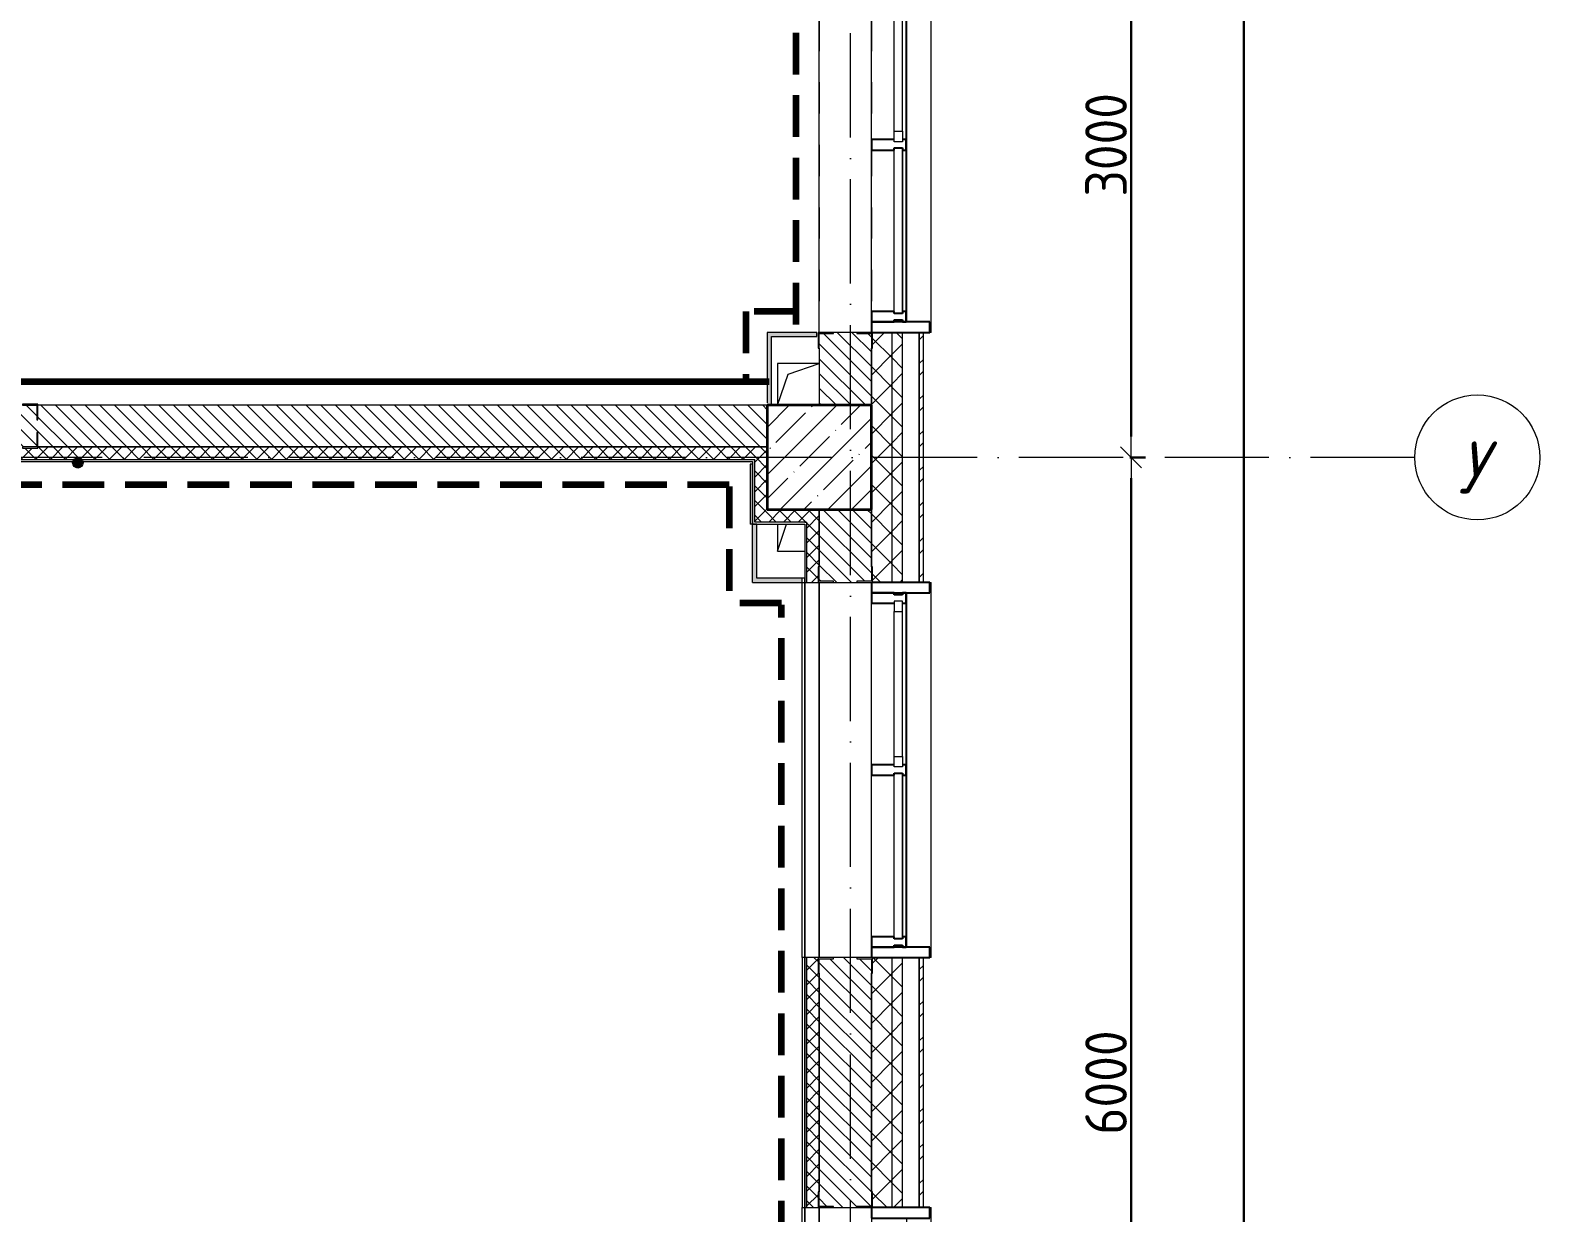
# Model space of a CAD drawing. Header units: millimetres. Extents: x -17017 to 628417, y -109036 to 199237.
# Drawn here: x 89492 to 96738, y -73690 to -68015 of the extents above; entities that cross this region are included whole.
import ezdxf

# ---------------------------------------------------------------- set-up
doc = ezdxf.new("R2010")
doc.units = ezdxf.units.MM
for name, pattern in [('01 Штриховая _2 мм_', [300, 200, -100]), ('50_200_ШТРИХ_1Т_ш5_п1_п1_', [700, 500, -100, 0, -100]), ('Штрих короткий', [300, 150, -150]), ('Штриховая _2 мм - 1 мм_', [300, 200, -100])]:
    doc.linetypes.add(name, pattern=pattern)
for name, color, linetype, lineweight in [('0-1', 7, 'Continuous', 5), ('0-2', 7, 'Continuous', 9), ('Импосты витража', 7, 'Continuous', 9), ('Импосты витража-1', 7, 'Continuous', 25), ('Каркас_Импост', 7, 'Continuous', 13), ('Каркас_Импост-1', 7, 'Continuous', 9), ('Марки стен', 7, 'Continuous', 9), ('Несущие колонны', 7, 'Continuous', 9), ('Несущие колонны-1', 7, 'Continuous', 35), ('Обобщенные модели', 7, 'Continuous', 9), ('Общие ребра', 7, 'Continuous', 9), ('Окна', 7, 'Continuous', 9), ('Оси', 7, 'Continuous', 9), ('Оси-1', 7, 'Continuous', 20), ('Оси-2', 7, '50_200_ШТРИХ_1Т_ш5_п1_п1_', 9), ('Остекление-1', 7, 'Continuous', 9), ('Перемычка-1', 7, 'Штрих короткий', 9), ('Размеры', 7, 'Continuous', 15), ('Стены', 7, 'Continuous', 9), ('Стены-1', 7, 'Continuous', 13), ('стяжа', 7, 'Continuous', 30), ('Штриховка разреза-1', 7, 'Continuous', 9)]:
    doc.layers.add(name, color=color, linetype=linetype, lineweight=lineweight)
for name, color, linetype, lineweight, true_color in [('СТ-1_1', 7, 'Штриховая _2 мм - 1 мм_', 90, 0x888888), ('СТ-1_13', 7, '01 Штриховая _2 мм_', 90, 0xd5d3c7), ('Штриховка разреза-2', 7, 'Continuous', 9, 0x787878), ('Штриховка разреза-3', 7, 'Continuous', 9, 0x0080ff)]:
    doc.layers.add(name, color=color, linetype=linetype, lineweight=lineweight, true_color=true_color)
doc.layers.get('0-2').off()
doc.styles.add('ISOCPEUR_I_1', font='isocpeui.ttf', dxfattribs={"width": 0.85, "height": 2.5})
doc.styles.add('СПДС', font='isocpeur.ttf', dxfattribs={"width": 0.9})
doc.dimstyles.new('Размера А3', dxfattribs={"dimtxt": 200, "dimasz": 100, "dimexe": 70, "dimexo": 100, "dimgap": 20, "dimtad": 1, "dimdec": 0, "dimrnd": 10, "dimzin": 0, "dimdsep": 46, "dimtxsty": 'СПДС', "dimblk": 'ARROWHEAD_6', "dimcen": 1, "dimclrd": 256, "dimclre": 256, "dimclrt": 256, "dimazin": 0, "dimtfac": 1, "dimtdec": 0, "dimtmove": 2, "dimatfit": 3, "dimfxl": 1, "dimtolj": 1, "dimtzin": 0, "dimarcsym": 0})
pattern_1 = [(135, (0, 0), (-35.35534, -35.35534), [])]
pattern_2 = [(45, (0, 0), (-35.35534, 35.35534), []), (135, (0, 0), (-35.35534, -35.35534), [])]
pattern_3 = [(45, (0, 0), (-70.71068, 70.71068), []), (135, (0, 0), (-70.71068, -70.71068), [])]

# ---------------------------------------------------------------- blocks, each defined once
blk = doc.blocks.new('Ось сетки - Круг_Ø6_00__ISO-2_5_0_9K_-16731441-АИ2_02_План отделки стен 2-го этажа _Часть 2_')
at = {"layer": 'Оси-1'}
blk.add_circle((0, 0), 3, dxfattribs=at)
blk = doc.blocks.new('ARROWHEAD_6')
at = {"color": 0, "linetype": 'Continuous'}
for p, q in [((0, 0), (-1, 0)), ((-0.5, -0.5), (0.5, 0.5))]:
    blk.add_line(p, q, dxfattribs=at)
blk = doc.blocks.new('*D750')
at = {"layer": 'Defpoints', "color": 0, "transparency": 16777216}
for p in [(94670.3, -70065.3), (94776.3, -70065.3), (94670.3, -76065.3)]:
    blk.add_point(p, dxfattribs=at)
at = {"layer": 'Размеры', "lineweight": -2, "transparency": 16777216}
for p, q in [((94770.3, -70065.3), (94846.3, -70065.3)), ((94776.3, -75965.3), (94776.3, -70165.3)), ((94770.3, -76065.3), (94846.3, -76065.3))]:
    blk.add_line(p, q, dxfattribs=at)
at = {"layer": 'Размеры', "lineweight": -2, "transparency": 16777216, "xscale": 100, "yscale": 100, "zscale": 100}
for p, rotation in [((94776.3, -70065.3), 90), ((94776.3, -76065.3), 270)]:
    blk.add_blockref('ARROWHEAD_6', p, dxfattribs=dict(at, rotation=rotation))
at = {"layer": 'Размеры', "transparency": 16777216, "insert": (94656.3, -73065.3), "char_height": 200, "width": 2.488, "attachment_point": 5, "rotation": 90, "style": 'СПДС'}
blk.add_mtext('\\A1;6000', dxfattribs=at)
blk = doc.blocks.new('*D751')
at = {"layer": 'Defpoints', "color": 0, "transparency": 16777216}
for p in [(94670.3, -67065.3), (94776.3, -67065.3), (94670.3, -70065.3)]:
    blk.add_point(p, dxfattribs=at)
at = {"layer": 'Размеры', "lineweight": -2, "transparency": 16777216}
for p, q in [((94770.3, -67065.3), (94846.3, -67065.3)), ((94776.3, -69965.3), (94776.3, -67165.3)), ((94770.3, -70065.3), (94846.3, -70065.3))]:
    blk.add_line(p, q, dxfattribs=at)
at = {"layer": 'Размеры', "lineweight": -2, "transparency": 16777216, "xscale": 100, "yscale": 100, "zscale": 100}
for p, rotation in [((94776.3, -67065.3), 90), ((94776.3, -70065.3), 270)]:
    blk.add_blockref('ARROWHEAD_6', p, dxfattribs=dict(at, rotation=rotation))
at = {"layer": 'Размеры', "transparency": 16777216, "insert": (94656.3, -68565.3), "char_height": 200, "width": 2.488, "attachment_point": 5, "rotation": 90, "style": 'СПДС'}
blk.add_mtext('\\A1;3000', dxfattribs=at)
blk = doc.blocks.new('*D757')
at = {"layer": 'Defpoints', "color": 0, "transparency": 16777216}
for p in [(94868.3, -57165.3), (95317.4, -57165.3), (95211.3, -106215.3)]:
    blk.add_point(p, dxfattribs=at)
at = {"layer": 'Размеры', "lineweight": -2, "transparency": 16777216}
for p, q in [((94968.3, -57165.3), (95387.4, -57165.3)), ((95317.4, -106115.3), (95317.4, -57265.3)), ((95311.3, -106215.3), (95387.4, -106215.3))]:
    blk.add_line(p, q, dxfattribs=at)
at = {"layer": 'Размеры', "lineweight": -2, "transparency": 16777216, "xscale": 100, "yscale": 100, "zscale": 100}
for p, rotation in [((95317.4, -57165.3), 90), ((95317.4, -106215.3), 270)]:
    blk.add_blockref('ARROWHEAD_6', p, dxfattribs=dict(at, rotation=rotation))
at = {"layer": 'Размеры', "transparency": 16777216, "insert": (95197.4, -81690.3), "char_height": 200, "width": 3.186, "attachment_point": 5, "rotation": 90, "style": 'СПДС'}
blk.add_mtext('\\A1;49050', dxfattribs=at)
blk = doc.blocks.new('BSC_Колонна _Прямоугольная - 500х500-V27-АИ2_02_План отделки стен 2-го этажа _Часть 2_')
at = {"layer": 'Несущие колонны'}
h = blk.add_hatch(dxfattribs=at)
h.set_pattern_fill('FP_35', color=256, style=0, pattern_type=2)
h.set_pattern_definition([(45, (-103350, -36150), (-114.04925, 114.04925), []), (45, (-103235.95, -36150), (-114.04925, 114.04925), [201.613, -40.323, 3.353, -36.97])])
h.paths.add_polyline_path([(-250, -250), (250, -250), (250, 250), (-250, 250)], flags=0)
at = {"layer": 'Несущие колонны-1'}
for p, q in [((250, 250), (-250, 250)), ((-250, 250), (-250, -250)), ((250, -250), (250, 250)), ((-250, -250), (250, -250))]:
    blk.add_line(p, q, dxfattribs=at)
blk = doc.blocks.new('PNS_Панель прямоугольная2 - Нр_Стекло - 40мм-26243474-АИ2_02_План отделки стен 2-го этажа _Часть 2_')
at = {"layer": 'Каркас_Импост'}
for p, q in [((-397.5, 0), (-397.5, 40)), ((-397.5, 40), (-347.5, 40)), ((-347.5, 40), (-347.5, 0)), ((397.5, 40), (347.5, 40)), ((347.5, 40), (347.5, 0)), ((397.5, 0), (397.5, 40)), ((-347.5, 0), (-397.5, 0)), ((347.5, 0), (397.5, 0))]:
    blk.add_line(p, q, dxfattribs=at)
at = {"layer": 'Каркас_Импост-1'}
for p, q in [((-347.5, 40), (347.5, 40)), ((-347.5, 0), (347.5, 0))]:
    blk.add_line(p, q, dxfattribs=at)
blk = doc.blocks.new('Прямоугольный импост - Импост структурный с накладкой - 150мм-25647633-АИ2_02_План отделки стен 2-го этажа _Часть 2_')
at = {"layer": 'Импосты витража-1'}
for p, q in [((-25, 0), (-25, 17)), ((-25, 17), (25, 17)), ((-15, 0), (-25, 0)), ((-15, -40), (-15, 0)), ((25, 17), (25, 0)), ((-25, -150), (-25, -40)), ((-25, -40), (-15, -40)), ((25, -40), (25, -150)), ((25, -150), (-25, -150))]:
    blk.add_line(p, q, dxfattribs=at)
blk = doc.blocks.new('Прямоугольный импост - Импост структурный с накладкой - 150мм-25647642-АИ2_02_План отделки стен 2-го этажа _Часть 2_')
at = {"layer": 'Импосты витража'}
for p, q in [((42475, -100), (43250, -100)), ((42475, -267), (43250, -267))]:
    blk.add_line(p, q, dxfattribs=at)
blk = doc.blocks.new('Прямоугольный импост - Импост структурный с накладкой - 150мм-V150-АИ2_02_План отделки стен 2-го этажа _Часть 2_')
at = {"layer": 'Импосты витража-1'}
for p, q in [((-25, 0), (-25, 17)), ((-25, 17), (25, 17)), ((25, 0), (15, 0)), ((15, 0), (15, -40)), ((25, 17), (25, 0)), ((-25, -150), (-25, -40)), ((15, -40), (25, -40)), ((25, -40), (25, -150)), ((25, -150), (-25, -150))]:
    blk.add_line(p, q, dxfattribs=at)
blk = doc.blocks.new('PNS_Панель прямоугольная1 - Нр_Стекло - 40мм-25259299-АИ2_02_План отделки стен 2-го этажа _Часть 2_')
at = {"layer": 'Остекление-1'}
for p, q in [((-387.5, 40), (387.5, 40)), ((-397.5, 0), (397.5, 0)), ((387.5, 0), (-387.5, 0))]:
    blk.add_line(p, q, dxfattribs=at)
blk = doc.blocks.new('Прямоугольный импост - Импост структурный с накладкой - 150мм-25647644-АИ2_02_План отделки стен 2-го этажа _Часть 2_')
at = {"layer": 'Импосты витража-1'}
for p, q in [((-25, 0), (-25, 17)), ((-25, 17), (25, 17)), ((-15, 0), (-25, 0)), ((-15, -40), (-15, 0)), ((25, 0), (15, 0)), ((15, 0), (15, -40)), ((25, 17), (25, 0)), ((-25, -150), (-25, -40)), ((-25, -40), (-15, -40)), ((15, -40), (25, -40)), ((25, -40), (25, -150)), ((25, -150), (-25, -150))]:
    blk.add_line(p, q, dxfattribs=at)
blk = doc.blocks.new('Прямоугольный импост - Откос НВФ_50х280 мм-25993834-АИ2_02_План отделки стен 2-го этажа _Часть 2_')
at = {"layer": 'Импосты витража-1'}
for p, q in [((-50, 130), (0, 130)), ((-50, -150), (-50, 130)), ((0, 130), (0, -144)), ((0, -150), (-50, -150))]:
    blk.add_line(p, q, dxfattribs=at)
blk = doc.blocks.new('Прямоугольный импост - Откос НВФ_50х280 мм-25993838-АИ2_02_План отделки стен 2-го этажа _Часть 2_')
at = {"layer": 'Импосты витража-1'}
for p, q in [((0, 130), (-50, 130)), ((-50, 130), (-50, -150)), ((0, -144), (0, 130)), ((-50, -150), (0, -150))]:
    blk.add_line(p, q, dxfattribs=at)
blk = doc.blocks.new('Прямоугольный импост - Откос НВФ_50х280 мм-25995271-АИ2_02_План отделки стен 2-го этажа _Часть 2_')
at = {"layer": 'Импосты витража-1'}
for p, q in [((-50, 130), (0, 130)), ((-50, -150), (-50, 130)), ((0, 130), (0, -144)), ((0, -150), (-50, -150))]:
    blk.add_line(p, q, dxfattribs=at)
blk = doc.blocks.new('Проем_Дверь_Прямоугольный - 1800х2700h_оконные проемы-25805030-АИ2_02_План отделки стен 2-го этажа _Часть 2_')
at = {"layer": 'Перемычка-1'}
for p, q in [((900, 125), (-900, 125)), ((900, -125), (-900, -125))]:
    blk.add_line(p, q, dxfattribs=at)
blk = doc.blocks.new('Фахверк_СКБ_Уголок - 250_2700-27497298-АИ2_02_План отделки стен 2-го этажа _Часть 2_')
at = {"layer": 'Обобщенные модели'}
for p, q in [((200, 181), (125, 181)), ((125, 181), (125, 106)), ((131, 106), (131, 175)), ((131, 175), (200, 175)), ((200, 175), (200, 181)), ((125, 106), (131, 106)), ((131, -6), (125, -6)), ((125, -6), (125, -81)), ((131, -75), (131, -6)), ((125, -81), (200, -81)), ((200, -75), (131, -75)), ((200, -81), (200, -75))]:
    blk.add_line(p, q, dxfattribs=at)
blk = doc.blocks.new('Фахверк_СКБ_Уголок - 200_3550-28267367-АИ2_02_План отделки стен 2-го этажа _Часть 2_')
at = {"layer": 'Обобщенные модели'}
for p, q in [((200, 156), (125, 156)), ((125, 156), (125, 81)), ((131, 81), (131, 150)), ((131, 150), (200, 150)), ((200, 150), (200, 156)), ((125, 81), (131, 81)), ((131, 19), (125, 19)), ((125, 19), (125, -56)), ((131, -50), (131, 19)), ((125, -56), (200, -56)), ((200, -50), (131, -50)), ((200, -56), (200, -50))]:
    blk.add_line(p, q, dxfattribs=at)
blk = doc.blocks.new('AR_Отверстие прямоугольное _в плите_ - AR_Отверстие прямоугольное _в плите_-V211-АИ2_02_План отделки стен 2-го этажа _Часть 2_')
at = {"layer": 'Обобщенные модели'}
for p, q in [((100, 100), (-100, 100)), ((-100, 100), (-100, -100)), ((-50, 50), (100, 100)), ((-100, -100), (-50, 50))]:
    blk.add_line(p, q, dxfattribs=at)
blk = doc.blocks.new('AR_Отверстие прямоугольное _в плите_ - AR_Отверстие прямоугольное _в плите_-30511571-АИ2_02_План отделки стен 2-го этажа _Часть 2_')
at = {"layer": 'Обобщенные модели'}
for p, q in [((-100, 30), (-100, -100)), ((-100, -100), (-56.7, 30)), ((-100, -100), (30, -100))]:
    blk.add_line(p, q, dxfattribs=at)
blk = doc.blocks.new('Отлив_СКБ - Отлив витража_120_НВФ-31885687-АИ2_02_План отделки стен 2-го этажа _Часть 2_')
at = {"layer": 'Окна'}
for p, q in [((1750, -2), (50, -2)), ((0, -120), (0, -113)), ((0, -120), (1800, -120)), ((1800, -113), (1800, -120))]:
    blk.add_line(p, q, dxfattribs=at)
blk = doc.blocks.new('0125-Р-ОО-Ш2-АР-о_23_10_2024_rvt-1-АИ2_02_План отделки стен 2-го этажа _Часть 2_')
at = {"layer": 'Штриховка разреза-1'}
h = blk.add_hatch(dxfattribs=at)
h.set_pattern_fill('FP_81', color=256, style=0, pattern_type=2)
h.set_pattern_definition(pattern_3)
h.paths.add_polyline_path([(103700, -200), (103700, 750), (103606, 750), (103606, 675), (103600, 675), (103600, -200)], flags=0)
h.paths.add_polyline_path([(103700, 2550), (103700, 3750), (103606, 3750), (103606, 3675), (103600, 3675), (103600, 2625), (103606, 2625), (103606, 2550)], flags=0)
h.paths.add_polyline_path([(103700, 5550), (103700, 6750), (103606, 6750), (103606, 6675), (103600, 6675), (103600, 5625), (103606, 5625), (103606, 5550)], flags=0)
h.paths.add_polyline_path([(103606, 8550), (103700, 8550), (103700, 9750), (103606, 9750), (103606, 9675), (103600, 9675), (103600.1, 8625), (103606, 8625), (103606, 8556)], flags=0)
h.paths.add_polyline_path([(103606, 11550), (103700, 11550), (103700, 12750), (103606, 12750), (103606, 12675), (103600, 12675), (103600, 11625), (103606, 11625), (103606, 11556)], flags=0)
h.paths.add_polyline_path([(103700, 14550), (103700, 15750), (103606, 15750), (103606, 15675), (103600, 15675), (103600, 14625), (103606, 14625), (103606, 14550)], flags=0)
h.paths.add_polyline_path([(103700, 17550), (103700, 18750), (103606, 18750), (103606, 18675), (103600, 18675), (103600.1, 17625), (103606, 17625), (103606, 17550)], flags=0)
h.paths.add_polyline_path([(103700, 20550), (103700, 21750), (103606, 21750), (103606, 21675), (103600, 21675), (103600, 20625), (103606, 20625), (103606, 20550)], flags=0)
h.paths.add_polyline_path([(103700, 26550), (103700, 27750), (103606, 27750), (103606, 27675), (103600, 27675), (103600, 26625), (103606, 26625), (103606, 26550)], flags=0)
h.paths.add_polyline_path([(103700, 29550), (103700, 30750), (103606, 30750), (103606, 30675), (103600, 30675), (103600.1, 29625), (103606, 29625), (103606, 29550)], flags=0)
h.paths.add_polyline_path([(103700, 32550), (103700, 33750), (103606, 33750), (103606, 33675), (103600, 33675), (103600.1, 32625), (103606, 32625), (103606, 32550)], flags=0)
h.paths.add_polyline_path([(103700, 35550), (103700, 36750), (103606, 36750), (103606, 36675), (103600, 36675), (103600, 35625), (103606, 35625), (103606, 35550)], flags=0)
h.paths.add_polyline_path([(103606, 38550), (103700, 38550), (103700, 39750), (103606, 39750), (103606, 39675), (103600, 39675), (103600, 38625), (103606, 38625), (103606, 38556)], flags=0)
h.paths.add_polyline_path([(103700, 41550), (103700, 42750), (103606, 42750), (103606, 42675), (103600, 42675), (103600, 41625), (103606, 41625), (103606, 41550)], flags=0)
h.paths.add_polyline_path([(103700, 47550), (103700, 48615), (103600, 48615), (103600, 47625), (103606, 47625), (103606, 47550)], flags=0)
h = blk.add_hatch(dxfattribs=at)
h.set_pattern_fill('FP_81', color=256, style=0, pattern_type=2)
h.set_pattern_definition(pattern_3)
h.paths.add_polyline_path([(103700, -250), (103750, -250), (103750, 750), (103700, 750), (103700, -200)], flags=0)
h.paths.add_polyline_path([(103700, 2550), (103750, 2550), (103750, 3750), (103700, 3750), (103700, 3265)], flags=0)
h.paths.add_polyline_path([(103700, 5550), (103750, 5550), (103750, 6750), (103700, 6750), (103700, 6037.1)], flags=0)
h.paths.add_polyline_path([(103700, 8550), (103750, 8550), (103750, 9750), (103700, 9750), (103700, 8809.2)], flags=0)
h.paths.add_polyline_path([(103700, 11550), (103750, 11550), (103750, 12750), (103700, 12750), (103700, 11581.4)], flags=0)
h.paths.add_polyline_path([(103750, 14550), (103750, 15750), (103700, 15750), (103700, 14550)], flags=0)
h.paths.add_polyline_path([(103750, 17550), (103750, 18750), (103700, 18750), (103700, 17550)], flags=0)
h.paths.add_polyline_path([(103700, 20550), (103750, 20550), (103750, 21750), (103700, 21750), (103700, 20821.8)], flags=0)
h.paths.add_polyline_path([(103750, 26550), (103750, 27750), (103700, 27750), (103700, 26550)], flags=0)
h.paths.add_polyline_path([(103700, 29550), (103750, 29550), (103750, 30750), (103700, 30750), (103700, 30062.2)], flags=0)
h.paths.add_polyline_path([(103700, 32550), (103750, 32550), (103750, 33750), (103700, 33750), (103700, 32834.3)], flags=0)
h.paths.add_polyline_path([(103700, 35550), (103750, 35550), (103750, 36750), (103700, 36750), (103700, 35606.4)], flags=0)
h.paths.add_polyline_path([(103700, 38550), (103750, 38550), (103750, 39750), (103700, 39750), (103700, 39302.5)], flags=0)
h.paths.add_polyline_path([(103700, 41550), (103750, 41550), (103750, 42750), (103700, 42750), (103700, 42074.7)], flags=0)
h.paths.add_polyline_path([(103750, 47550), (103750, 48615), (103700, 48615), (103700, 47550)], flags=0)
h = blk.add_hatch(dxfattribs=at)
h.set_pattern_fill('FP_80', color=256, style=0, pattern_type=2)
h.set_pattern_definition([(45, (0, 0), (-85.53659, 85.53659), []), (45, (57.02, 0), (-85.53659, 85.53659), [])])
h.paths.add_polyline_path([(103830, -350), (103850, -350), (103850, 750), (103830, 750), (103830, -330)], flags=0)
h.paths.add_polyline_path([(103850, 2550), (103850, 3750), (103830, 3750), (103830, 2550)], flags=0)
h.paths.add_polyline_path([(103830, 5550), (103850, 5550), (103850, 6750), (103830, 6750), (103830, 6037.1)], flags=0)
h.paths.add_polyline_path([(103850, 8550), (103850, 9750), (103830, 9750), (103830, 8550)], flags=0)
h.paths.add_polyline_path([(103850, 11550), (103850, 12750), (103830, 12750), (103830, 11550)], flags=0)
h.paths.add_polyline_path([(103850, 14550), (103850, 15750), (103830, 15750), (103830, 14550)], flags=0)
h.paths.add_polyline_path([(103830, 17550), (103850, 17550), (103850, 18750), (103830, 18750), (103830, 18049.6)], flags=0)
h.paths.add_polyline_path([(103850, 20550), (103850, 21750), (103830, 21750), (103830, 20550)], flags=0)
h.paths.add_polyline_path([(103850, 26550), (103850, 27750), (103830, 27750), (103830, 26550)], flags=0)
h.paths.add_polyline_path([(103850, 29550), (103850, 30750), (103830, 30750), (103830, 29550)], flags=0)
h.paths.add_polyline_path([(103850, 32550), (103850, 33750), (103830, 33750), (103830, 32550)], flags=0)
h.paths.add_polyline_path([(103850, 35550), (103850, 36750), (103830, 36750), (103830, 35550)], flags=0)
h.paths.add_polyline_path([(103850, 38550), (103850, 39750), (103830, 39750), (103830, 38550)], flags=0)
h.paths.add_polyline_path([(103850, 41550), (103850, 42750), (103830, 42750), (103830, 41550)], flags=0)
h.paths.add_polyline_path([(103830, 47550), (103850, 47550), (103850, 48615), (103830, 48615), (103830, 47618.9)], flags=0)
h = blk.add_hatch(dxfattribs=at)
h.set_pattern_fill('FP_2', color=256, style=0, pattern_type=2)
h.set_pattern_definition(pattern_1)
h.paths.add_polyline_path([(103350, 36400), (103600, 36400), (103600, 36744), (103531, 36744), (103531, 36750), (103419, 36750), (103419, 36744), (103350, 36744), (103350, 36530.4)], flags=0)
h.paths.add_polyline_path([(103531, 38550), (103531, 38556), (103600, 38556), (103600, 38900), (103350, 38900), (103350, 38556), (103419, 38556), (103419, 38550)], flags=0)
h = blk.add_hatch(dxfattribs=at)
h.set_pattern_fill('FP_2', color=256, style=0, pattern_type=2)
h.set_pattern_definition(pattern_1)
h.paths.add_polyline_path([(103100, 36200), (103100, 36400), (99600, 36400), (99600, 36331), (99594, 36331), (99594, 36400), (96100, 36400), (96100, 36200), (99594, 36200), (99594, 36269), (99600, 36269), (99600, 36200), (102202.1, 36200)], flags=0)
h = blk.add_hatch(dxfattribs=at)
h.set_pattern_fill('FP_2', color=256, style=0, pattern_type=2)
h.set_pattern_definition(pattern_1)
h.paths.add_polyline_path([(103350, 30400), (103600, 30400), (103600, 30744), (103531, 30744), (103531, 30750), (103419, 30750), (103419, 30744), (103350, 30744), (103350, 30675)], flags=0)
h.paths.add_polyline_path([(103531, 32550), (103531, 32556), (103600, 32556), (103600, 33744), (103531, 33744), (103531, 33750), (103419, 33750), (103419, 33744), (103350, 33744), (103350, 32556), (103419, 32556), (103419, 32550)], flags=0)
h.paths.add_polyline_path([(103531, 35550), (103531, 35556), (103600, 35556), (103600, 35900), (103350, 35900), (103350, 35556), (103419, 35556), (103419, 35550)], flags=0)
at = {"layer": 'Штриховка разреза-2'}
h = blk.add_hatch(dxfattribs=at)
h.set_pattern_fill('FP_146', color=256, style=0, pattern_type=2)
h.set_pattern_definition(pattern_2)
h.paths.add_polyline_path([(103030, 36140), (103040, 36140), (103040, 36200), (99600, 36200), (99600, 36194), (99525, 36194), (99525, 36200), (96260, 36200), (96260, 36140), (102202.1, 36140)], flags=0)
h = blk.add_hatch(dxfattribs=at)
h.set_pattern_fill('FP_146', color=256, style=0, pattern_type=2)
h.set_pattern_definition(pattern_2)
h.paths.add_polyline_path([(103100, 35840), (103100, 36200), (103040, 36200), (103040, 35840)], flags=0)
h = blk.add_hatch(dxfattribs=at)
h.set_pattern_fill('FP_146', color=256, style=0, pattern_type=2)
h.set_pattern_definition(pattern_2)
h.paths.add_polyline_path([(103134.1, 35840), (103290, 35840), (103290, 35900), (103100, 35900), (103100, 35840)], flags=0)
h = blk.add_hatch(dxfattribs=at)
h.set_pattern_fill('FP_146', color=256, style=0, pattern_type=2)
h.set_pattern_definition(pattern_2)
h.paths.add_polyline_path([(103290, 30400), (103350, 30400), (103350, 30675), (103344, 30675), (103344, 30750), (103290, 30750), (103290, 30460)], flags=0)
h.paths.add_polyline_path([(103290, 32550), (103344, 32550), (103344, 32625), (103350, 32625), (103350, 33675), (103344, 33675), (103344, 33750), (103290, 33750), (103290, 32556)], flags=0)
h.paths.add_polyline_path([(103344, 35550), (103344, 35625), (103350, 35625), (103350, 35900), (103290, 35900), (103290, 35550)], flags=0)
at = {"layer": 'Общие ребра'}
for p, q in [((103700, 35550), (103700, 36750)), ((103750, 35550), (103750, 36750)), ((103600, 36400), (103600, 36675)), ((103600, 36675), (103600, 36400)), ((96270, 36140), (103030, 36140)), ((103030, 36140), (103040, 36140)), ((103040, 35840), (103040, 36140)), ((103350, 35625), (103350, 35900)), ((103350, 35900), (103350, 35625)), ((103600, 35625), (103600, 35900)), ((103600, 35900), (103600, 35625)), ((103100, 35840), (103040, 35840)), ((103280, 35840), (103100, 35840)), ((103280, 35840), (103290, 35840)), ((103290, 35550), (103290, 35840)), ((103290, 32550), (103290, 33750)), ((103700, 32550), (103700, 33750)), ((103750, 32550), (103750, 33750)), ((103350, 32625), (103350, 33675)), ((103350, 33675), (103350, 32625)), ((103600, 32625), (103600, 33675)), ((103600, 33675), (103600, 32625))]:
    blk.add_line(p, q, dxfattribs=at)
at = {"layer": 'Стены'}
for p, q in [((103350, 36750), (103350, 38550)), ((103280, 33750), (103280, 35550)), ((103350, 35550), (103350, 33750)), ((103350, 33750), (103350, 35550)), ((103280, 30750), (103280, 32550)), ((103350, 32550), (103350, 30750)), ((103350, 30750), (103350, 32550))]:
    blk.add_line(p, q, dxfattribs=at)
at = {"layer": 'Стены-1'}
for p, q in [((103531, 36750), (103419, 36750)), ((103830, 36750), (103606, 36750)), ((103850, 36750), (103830, 36750)), ((103830, 36750), (103830, 35550)), ((103830, 35550), (103830, 36750)), ((103850, 35550), (103850, 36750)), ((103350, 36675), (103350, 36400)), ((103100, 36400), (99600, 36400)), ((99600, 36200), (103100, 36200)), ((103030, 36200), (99600, 36200)), ((103040, 36200), (103030, 36200)), ((103100, 36200), (103040, 36200)), ((96270, 36130), (103030, 36130)), ((103030, 36130), (103030, 35830)), ((103030, 35830), (103040, 35830)), ((103040, 35830), (103100, 35830)), ((103100, 35830), (103280, 35830)), ((103280, 35830), (103280, 35550)), ((103280, 35550), (103344, 35550)), ((103419, 35550), (103531, 35550)), ((103606, 35550), (103830, 35550)), ((103830, 35550), (103850, 35550)), ((103280, 33750), (103280, 32550)), ((103344, 33750), (103280, 33750)), ((103531, 33750), (103419, 33750)), ((103830, 33750), (103606, 33750)), ((103850, 33750), (103830, 33750)), ((103830, 33750), (103830, 32550)), ((103830, 32550), (103830, 33750)), ((103850, 32550), (103850, 33750)), ((103280, 32550), (103344, 32550)), ((103419, 32550), (103531, 32550)), ((103606, 32550), (103830, 32550)), ((103830, 32550), (103850, 32550))]:
    blk.add_line(p, q, dxfattribs=at)
at = {"layer": '0-2'}
for name, p, rotation in [('Проем_Дверь_Прямоугольный - 1800х2700h_оконные проемы-25805030-АИ2_02_План отделки стен 2-го этажа _Часть 2_', (103475, 37650), 89.9999999999999), ('Отлив_СКБ - Отлив витража_120_НВФ-31885687-АИ2_02_План отделки стен 2-го этажа _Часть 2_', (103767, 36750), 90), ('Прямоугольный импост - Импост структурный с накладкой - 150мм-25647642-АИ2_02_План отделки стен 2-го этажа _Часть 2_', (103500, -4800), 89.99999999999999), ('PNS_Панель прямоугольная2 - Нр_Стекло - 40мм-26243474-АИ2_02_План отделки стен 2-го этажа _Часть 2_', (103750, 38062.5), 89.9999999999975), ('Прямоугольный импост - Импост структурный с накладкой - 150мм-25647642-АИ2_02_План отделки стен 2-го этажа _Часть 2_', (103500, -5625), 89.99999999999878), ('PNS_Панель прямоугольная1 - Нр_Стекло - 40мм-25259299-АИ2_02_План отделки стен 2-го этажа _Часть 2_', (103750, 37237.5), 89.9999999999975), ('Фахверк_СКБ_Уголок - 250_2700-27497298-АИ2_02_План отделки стен 2-го этажа _Часть 2_', (103425, 36875), 270), ('Прямоугольный импост - Откос НВФ_50х280 мм-25993838-АИ2_02_План отделки стен 2-го этажа _Часть 2_', (103750, 36750), 269.9999999999975), ('Фахверк_СКБ_Уголок - 200_3550-28267367-АИ2_02_План отделки стен 2-го этажа _Часть 2_', (99725, 36350), 180), ('Фахверк_СКБ_Уголок - 250_2700-27497298-АИ2_02_План отделки стен 2-го этажа _Часть 2_', (103525, 35425), 90), ('Проем_Дверь_Прямоугольный - 1800х2700h_оконные проемы-25805030-АИ2_02_План отделки стен 2-го этажа _Часть 2_', (103475, 34650), 269.9999999999999), ('Отлив_СКБ - Отлив витража_120_НВФ-31885687-АИ2_02_План отделки стен 2-го этажа _Часть 2_', (103767, 33750), 90), ('Прямоугольный импост - Импост структурный с накладкой - 150мм-25647642-АИ2_02_План отделки стен 2-го этажа _Часть 2_', (103500, -7800), 89.99999999999999), ('PNS_Панель прямоугольная2 - Нр_Стекло - 40мм-26243474-АИ2_02_План отделки стен 2-го этажа _Часть 2_', (103750, 35062.5), 89.9999999999975), ('Прямоугольный импост - Импост структурный с накладкой - 150мм-25647642-АИ2_02_План отделки стен 2-го этажа _Часть 2_', (103500, -8625), 89.99999999999878), ('PNS_Панель прямоугольная1 - Нр_Стекло - 40мм-25259299-АИ2_02_План отделки стен 2-го этажа _Часть 2_', (103750, 34237.5), 89.9999999999975), ('Прямоугольный импост - Откос НВФ_50х280 мм-25993838-АИ2_02_План отделки стен 2-го этажа _Часть 2_', (103750, 33750), 269.9999999999975), ('Фахверк_СКБ_Уголок - 250_2700-27497298-АИ2_02_План отделки стен 2-го этажа _Часть 2_', (103425, 33875), 269.9999999999999), ('Фахверк_СКБ_Уголок - 250_2700-27497298-АИ2_02_План отделки стен 2-го этажа _Часть 2_', (103525, 32425), 89.9999999999999), ('Проем_Дверь_Прямоугольный - 1800х2700h_оконные проемы-25805030-АИ2_02_План отделки стен 2-го этажа _Часть 2_', (103475, 31650), 89.9999999999999), ('Отлив_СКБ - Отлив витража_120_НВФ-31885687-АИ2_02_План отделки стен 2-го этажа _Часть 2_', (103767, 30750), 90)]:
    blk.add_blockref(name, p, dxfattribs=dict(at, rotation=rotation))
at = {"layer": '0-2', "extrusion": (0, 0, -1)}
for name, p, rotation in [('Прямоугольный импост - Импост структурный с накладкой - 150мм-25647633-АИ2_02_План отделки стен 2-го этажа _Часть 2_', (-103750, 37650), 90.0000000000025), ('Прямоугольный импост - Импост структурный с накладкой - 150мм-25647644-АИ2_02_План отделки стен 2-го этажа _Часть 2_', (-103750, 36825), 90.0000000000025), ('Прямоугольный импост - Откос НВФ_50х280 мм-25993834-АИ2_02_План отделки стен 2-го этажа _Часть 2_', (-103750, 35550), 90.0000000000025), ('Прямоугольный импост - Импост структурный с накладкой - 150мм-V150-АИ2_02_План отделки стен 2-го этажа _Часть 2_', (-103750, 35475), 90.0000000000025), ('Прямоугольный импост - Импост структурный с накладкой - 150мм-25647633-АИ2_02_План отделки стен 2-го этажа _Часть 2_', (-103750, 34650), 90.0000000000025), ('Прямоугольный импост - Импост структурный с накладкой - 150мм-25647644-АИ2_02_План отделки стен 2-го этажа _Часть 2_', (-103750, 33825), 90.0000000000025), ('Прямоугольный импост - Откос НВФ_50х280 мм-25995271-АИ2_02_План отделки стен 2-го этажа _Часть 2_', (-103750, 32550), 90.00000000000101)]:
    blk.add_blockref(name, p, dxfattribs=dict(at, rotation=rotation))
at = {"layer": '0-2'}
for name, p in [('AR_Отверстие прямоугольное _в плите_ - AR_Отверстие прямоугольное _в плите_-V211-АИ2_02_План отделки стен 2-го этажа _Часть 2_', (103250, 36500)), ('BSC_Колонна _Прямоугольная - 500х500-V27-АИ2_02_План отделки стен 2-го этажа _Часть 2_', (103350, 36150)), ('AR_Отверстие прямоугольное _в плите_ - AR_Отверстие прямоугольное _в плите_-30511571-АИ2_02_План отделки стен 2-го этажа _Часть 2_', (103250, 35800))]:
    blk.add_blockref(name, p, dxfattribs=at)
blk = doc.blocks.new('2ч2эт')
at = {"layer": 'Марки стен'}
h = blk.add_hatch(color=256, dxfattribs=at)
edge = h.paths.add_edge_path(flags=0)
edge.add_arc((89721.2, -70091.3), 25, 0, 360)
at = {"layer": 'Штриховка разреза-3'}
for points in [[(93029.9, -69815.3), (93049.9, -69815.3), (93049.9, -69465.3), (93029.9, -69465.3), (93029.9, -69803.3)], [(93049.9, -69485.3), (93267.9, -69485.3), (93267.9, -69465.3), (93049.9, -69465.3)], [(92979.9, -70665.3), (92979.9, -70385.3), (92959.9, -70385.3), (92959.9, -70665.3)], [(92979.9, -70665.3), (93197.9, -70665.3), (93197.9, -70645.3), (92979.9, -70645.3)]]:
    blk.add_hatch(color=256, dxfattribs=at).paths.add_polyline_path(points, flags=0)
at = {"layer": 'Марки стен'}
blk.add_circle((89721.2, -70091.3), 25, dxfattribs=at)
at = {"layer": 'Общие ребра'}
for p, q in [((93267.9, -69485.3), (93267.9, -69465.3)), ((92959.9, -70097.3), (92947.9, -70097.3)), ((93197.9, -70665.3), (93197.9, -70645.3))]:
    blk.add_line(p, q, dxfattribs=at)
at = {"layer": 'СТ-1_1'}
for p, q in [((93167.9, -67427.3), (93167.9, -69367.3)), ((93167.9, -67427.3), (93167.9, -69475.3)), ((93167.9, -69365.3), (92927.9, -69365.3)), ((92927.9, -69365.3), (92927.9, -69703.3)), ((92927.9, -69703.3), (85841.9, -69703.3)), ((93039.9, -69703.3), (85841.9, -69703.3)), ((92847.9, -70205.3), (92847.9, -70765.3)), ((93097.9, -70765.3), (92847.9, -70765.3)), ((93097.9, -75633.3), (93097.9, -70773.3))]:
    blk.add_line(p, q, dxfattribs=at)
at = {"layer": 'СТ-1_13'}
blk.add_line((92847.9, -70197.3), (86311.9, -70197.3), dxfattribs=at)
at = {"layer": 'Стены'}
for p, q in [((93197.9, -72465.3), (93197.9, -70665.3)), ((93209.9, -70665.3), (93209.9, -72465.3)), ((93197.9, -75465.3), (93197.9, -73665.3)), ((93209.9, -73665.3), (93209.9, -75465.3))]:
    blk.add_line(p, q, dxfattribs=at)
at = {"layer": 'Стены-1'}
for p, q in [((93029.9, -69465.3), (93029.9, -69803.3)), ((93267.9, -69465.3), (93029.9, -69465.3)), ((93049.9, -69815.3), (93049.9, -69485.3)), ((93049.9, -69485.3), (93267.9, -69485.3)), ((92947.9, -70097.3), (92947.9, -70385.3)), ((92959.9, -70665.3), (92959.9, -70097.3)), ((92979.9, -70385.3), (92947.9, -70385.3)), ((92979.9, -70645.3), (92979.9, -70385.3)), ((93209.9, -70645.3), (92979.9, -70645.3)), ((93209.9, -70665.3), (93209.9, -70645.3)), ((92959.9, -70665.3), (93197.9, -70665.3)), ((93197.9, -70665.3), (93209.9, -70665.3)), ((93209.9, -72465.3), (93197.9, -72465.3)), ((93197.9, -72465.3), (93197.9, -73665.3)), ((93209.9, -73665.3), (93209.9, -72465.3)), ((93197.9, -73665.3), (93209.9, -73665.3))]:
    blk.add_line(p, q, dxfattribs=at)
at = {"layer": '0-1'}
blk.add_blockref('0125-Р-ОО-Ш2-АР-о_23_10_2024_rvt-1-АИ2_02_План отделки стен 2-го этажа _Часть 2_', (-10070.1, -106215.3), dxfattribs=at)
blk = doc.blocks.new('ось2эт')
at = {"layer": 'Оси-2'}
for p, q in [((93429.9, -108435.9), (93429.9, -54635.1)), ((96138.3, -70065.3), (85629.9, -70065.3))]:
    blk.add_line(p, q, dxfattribs=at)
at = {"layer": 'Оси-1', "xscale": 99.99999999999993, "yscale": 99.99999999999993, "zscale": 99.99999999999993, "rotation": 89.99999999999984}
blk.add_blockref('Ось сетки - Круг_Ø6_00__ISO-2_5_0_9K_-16731441-АИ2_02_План отделки стен 2-го этажа _Часть 2_', (96438.3, -70065.3), dxfattribs=at)
at = {"layer": 'Оси', "insert": (96345.5, -69989.2), "char_height": 250, "width": 223.671, "attachment_point": 1, "style": 'ISOCPEUR_I_1'}
blk.add_mtext('\\fISOCPEUR|b0|i1|c204|p34|;\\W.9;У', dxfattribs=at)
at = {"layer": 'Размеры'}
for base, p1, p2, picture, middle in [((95317.4, -57165.3), (95211.3, -106215.3), (94868.3, -57165.3), '*D757', (95197.4, -81690.3)), ((94776.3, -67065.3), (94670.3, -70065.3), (94670.3, -67065.3), '*D751', (94656.3, -68565.3)), ((94776.3, -70065.3), (94670.3, -76065.3), (94670.3, -70065.3), '*D750', (94656.3, -73065.3))]:
    dim = blk.add_linear_dim(base=base, p1=p1, p2=p2, angle=90, dimstyle='Размера А3', dxfattribs=at)
    dim.commit()
    dim.dimension.update_dxf_attribs({"geometry": picture, "text_midpoint": middle})

msp = doc.modelspace()

# ---------------------------------------------------------------- block references
at = {"layer": 'стяжа'}
for name in ['ось2эт', '2ч2эт']:
    msp.add_blockref(name, (0, 0), dxfattribs=at)

doc.saveas('drawing.dxf')
